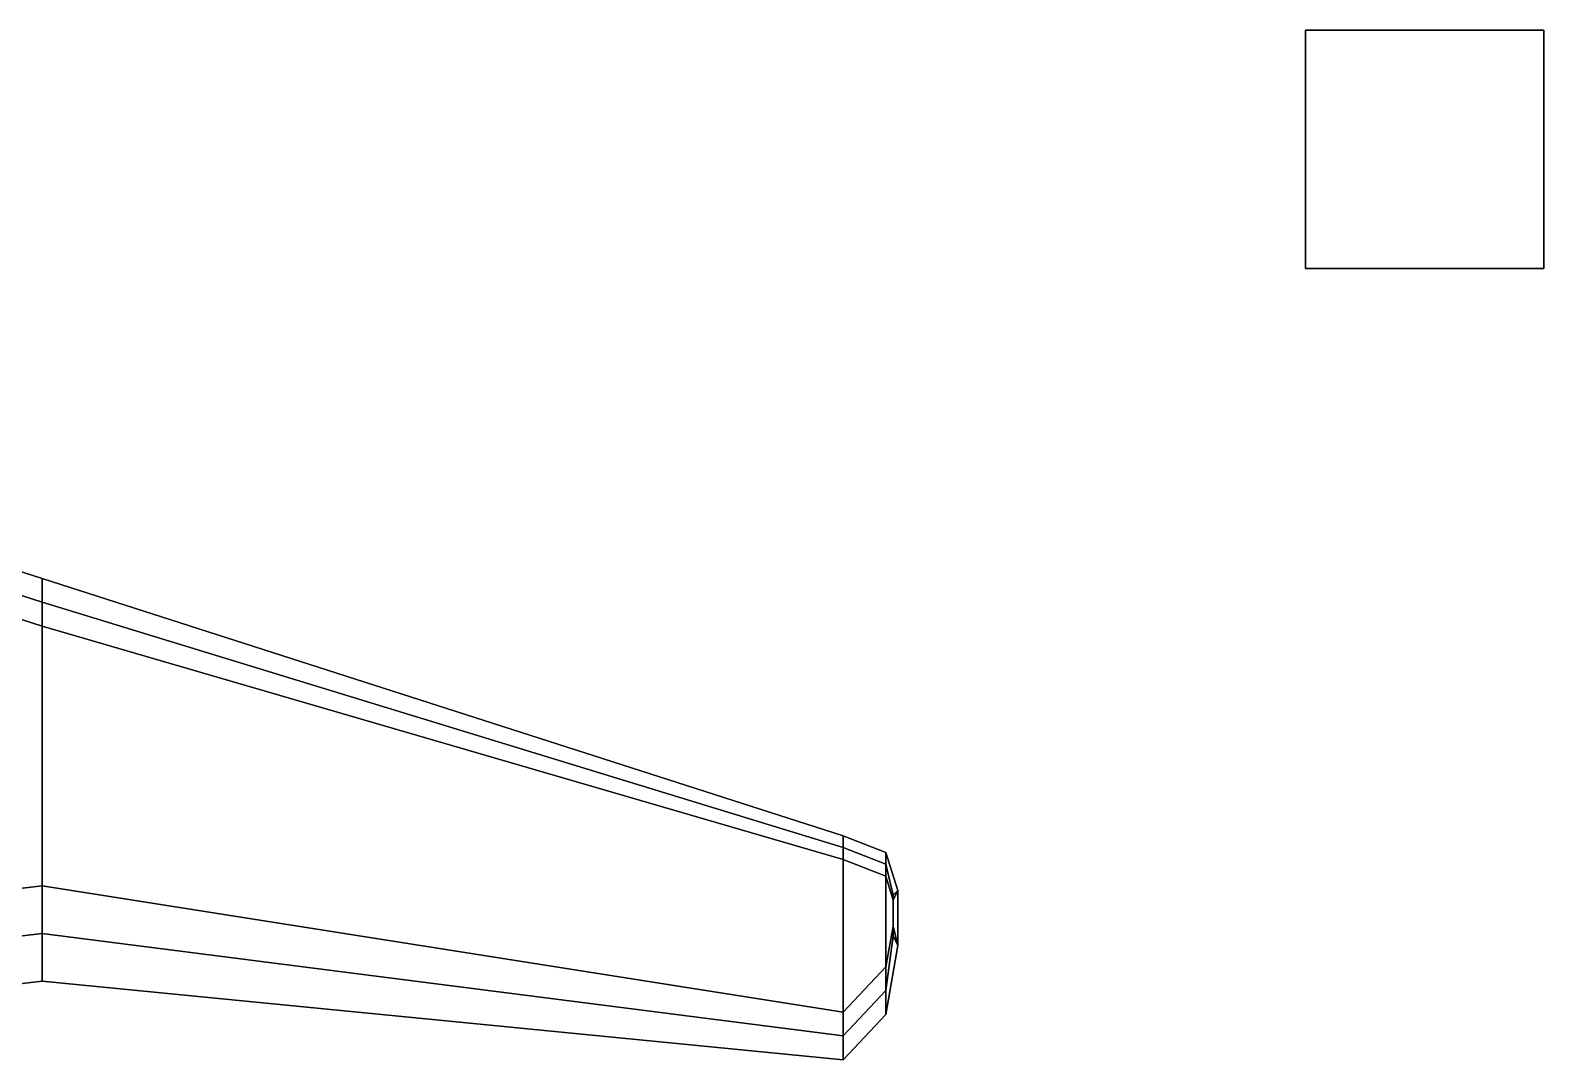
# Model space of a CAD drawing. Header units: millimetres. Extents: x -6.3 to 9, y -6.4 to 4.4.
# Drawn here: x 2.65 to 9, y -1.38 to 2.94 of the extents above; entities that cross this region are included whole.
import ezdxf

# ---------------------------------------------------------------- set-up
doc = ezdxf.new("R2010")
doc.units = ezdxf.units.MM
doc.layers.add('wing2', color=4, linetype='Continuous')

msp = doc.modelspace()

# ---------------------------------------------------------------- linework, layer by layer
for points in [[(9, 2.94, 1), (9, 2.94), (8, 2.94), (8, 2.94, 1)], [(9, 2.94), (9, 1.94), (8, 1.94), (8, 2.94)], [(8, 2.94), (8, 1.94), (8, 1.94, 1), (8, 2.94, 1)], [(8, 2.94, 1), (8, 1.94, 1), (9, 1.94, 1), (9, 2.94, 1)], [(9, 1.94, 1), (9, 1.94), (9, 2.94), (9, 2.94, 1)], [(8, 1.94, 1), (8, 1.94), (9, 1.94), (9, 1.94, 1)]]:
    msp.add_3dface(points)
at = {"layer": 'wing2'}
for points in [[(2.7, 0.44, 1.74), (1.86, 0.71, 1.68), (1.86, 0.91, 1.54), (2.7, 0.64, 1.62)], [(2.7, 0.64, 1.62), (1.86, 0.91, 1.54), (1.86, 0.81, 1.45), (2.7, 0.54, 1.54)], [(1.86, 0.81, 1.45), (1.86, -0.95, 1.45), (2.7, -0.85, 1.54), (2.7, 0.54, 1.54)], [(2.7, -0.65, 1.74), (1.86, -0.75, 1.68), (1.86, 0.71, 1.68), (2.7, 0.44, 1.74)], [(6.06, -0.54, 1.98), (2.7, 0.44, 1.74), (2.7, 0.64, 1.62), (6.06, -0.44, 1.93)], [(6.06, -0.44, 1.93), (2.7, 0.64, 1.62), (2.7, 0.54, 1.54), (6.06, -0.49, 1.87)], [(2.7, 0.54, 1.54), (2.7, -0.85, 1.54), (6.06, -1.28, 1.87), (6.06, -0.49, 1.87)], [(6.06, -1.18, 1.98), (2.7, -0.65, 1.74), (2.7, 0.44, 1.74), (6.06, -0.54, 1.98)], [(6.24, -0.61, 1.99), (6.06, -0.54, 1.98), (6.06, -0.44, 1.93), (6.24, -0.51, 1.94)], [(6.24, -0.51, 1.94), (6.06, -0.44, 1.93), (6.06, -0.49, 1.87), (6.24, -0.56, 1.9)], [(6.06, -0.49, 1.87), (6.06, -1.28, 1.87), (6.24, -1.09, 1.9), (6.24, -0.56, 1.9)], [(6.24, -0.99, 1.99), (6.06, -1.18, 1.98), (6.06, -0.54, 1.98), (6.24, -0.61, 1.99)], [(6.27, -0.71, 1.96), (6.24, -0.61, 1.99), (6.24, -0.51, 1.94), (6.29, -0.67, 1.94)], [(6.29, -0.67, 1.94), (6.24, -0.51, 1.94), (6.24, -0.56, 1.9), (6.27, -0.69, 1.91)], [(6.24, -0.56, 1.9), (6.24, -1.09, 1.9), (6.27, -0.86, 1.91), (6.27, -0.69, 1.91)], [(6.27, -0.82, 1.96), (6.24, -0.99, 1.99), (6.24, -0.61, 1.99), (6.27, -0.71, 1.96)], [(2.7, -1.05, 1.62), (1.86, -1.15, 1.54), (1.86, -0.75, 1.68), (2.7, -0.65, 1.74)], [(6.06, -1.38, 1.93), (2.7, -1.05, 1.62), (2.7, -0.65, 1.74), (6.06, -1.18, 1.98)], [(6.29, -0.67, 1.94), (6.29, -0.9, 1.94), (6.27, -0.82, 1.96), (6.27, -0.71, 1.96)], [(6.27, -0.69, 1.91), (6.27, -0.86, 1.91), (6.29, -0.9, 1.94), (6.29, -0.67, 1.94)], [(6.29, -0.9, 1.94), (6.24, -1.19, 1.94), (6.24, -0.99, 1.99), (6.27, -0.82, 1.96)], [(2.7, -0.85, 1.54), (1.86, -0.95, 1.45), (1.86, -1.15, 1.54), (2.7, -1.05, 1.62)], [(6.06, -1.28, 1.87), (2.7, -0.85, 1.54), (2.7, -1.05, 1.62), (6.06, -1.38, 1.93)], [(6.27, -0.86, 1.91), (6.24, -1.09, 1.9), (6.24, -1.19, 1.94), (6.29, -0.9, 1.94)], [(6.24, -1.19, 1.94), (6.06, -1.38, 1.93), (6.06, -1.18, 1.98), (6.24, -0.99, 1.99)], [(6.24, -1.09, 1.9), (6.06, -1.28, 1.87), (6.06, -1.38, 1.93), (6.24, -1.19, 1.94)]]:
    msp.add_3dface(points, dxfattribs=at)

doc.saveas('drawing.dxf')
